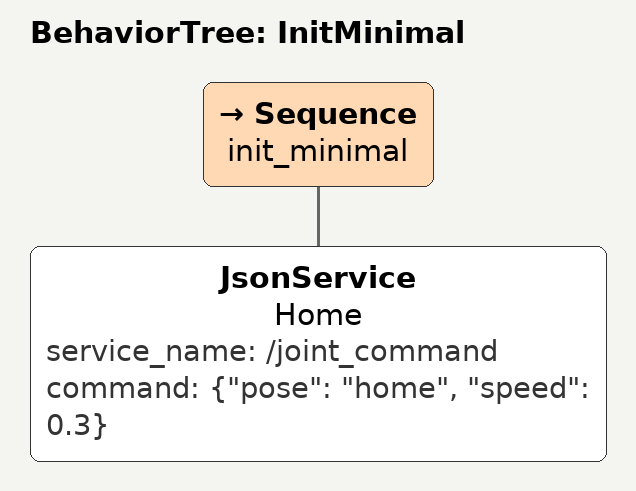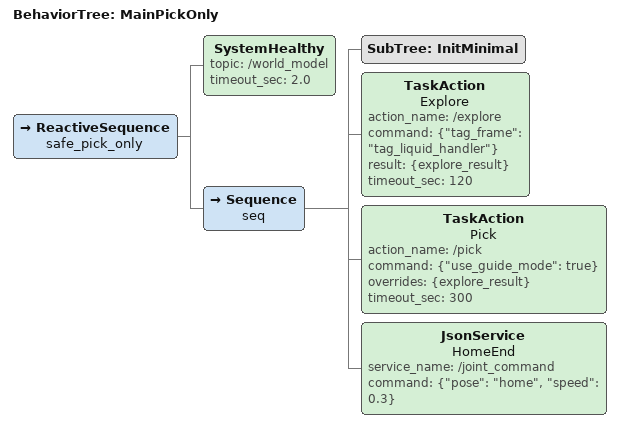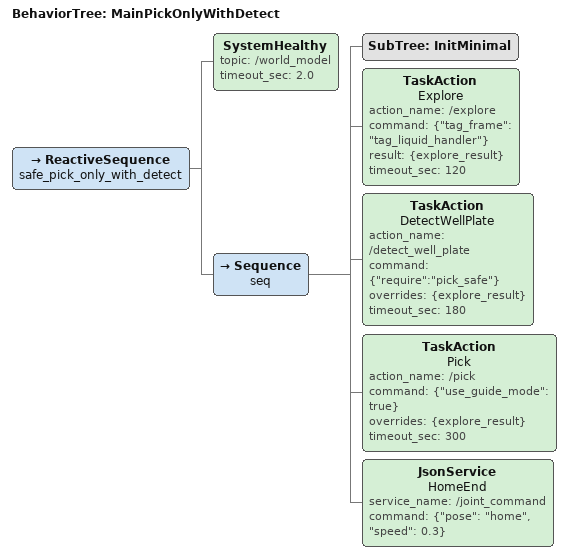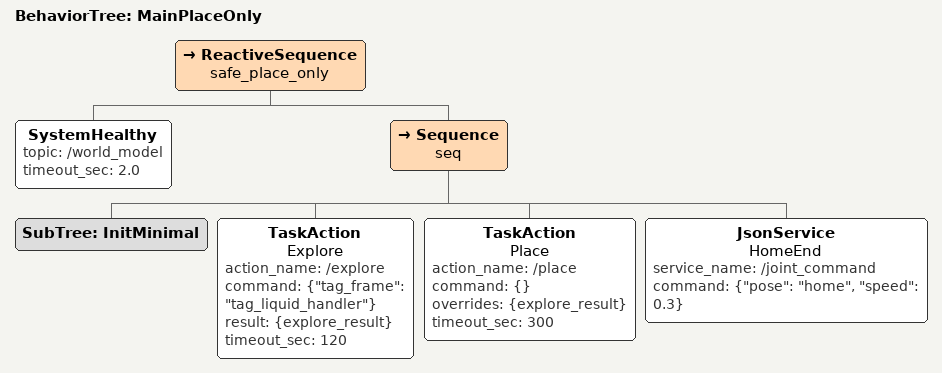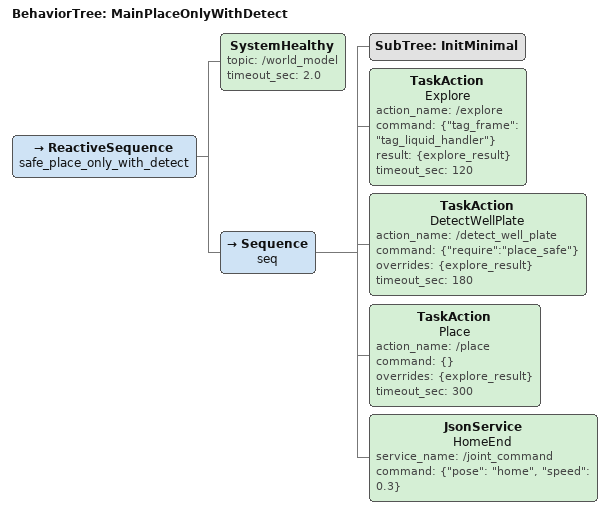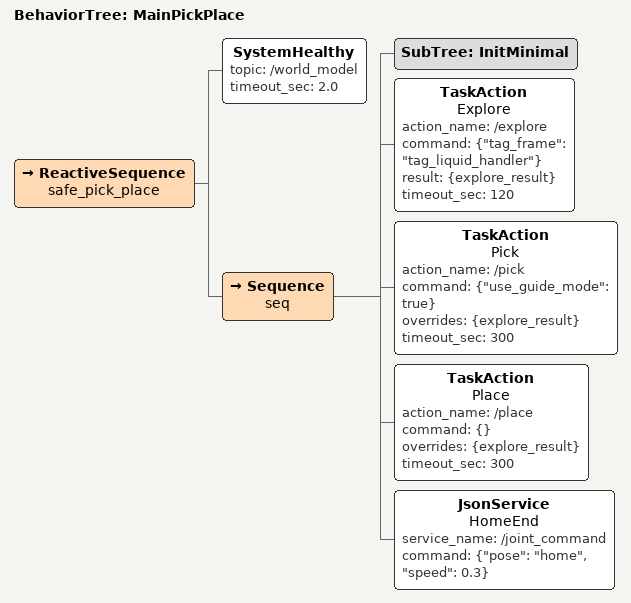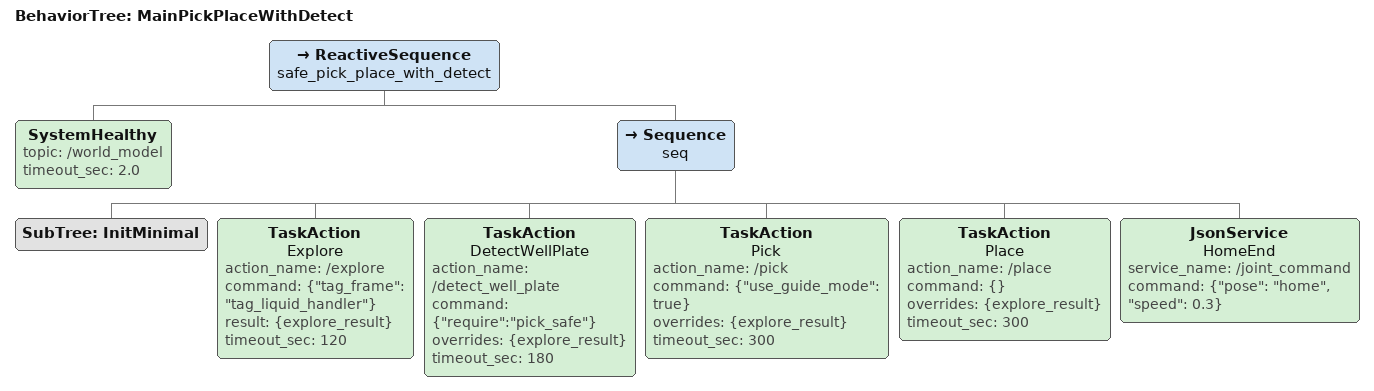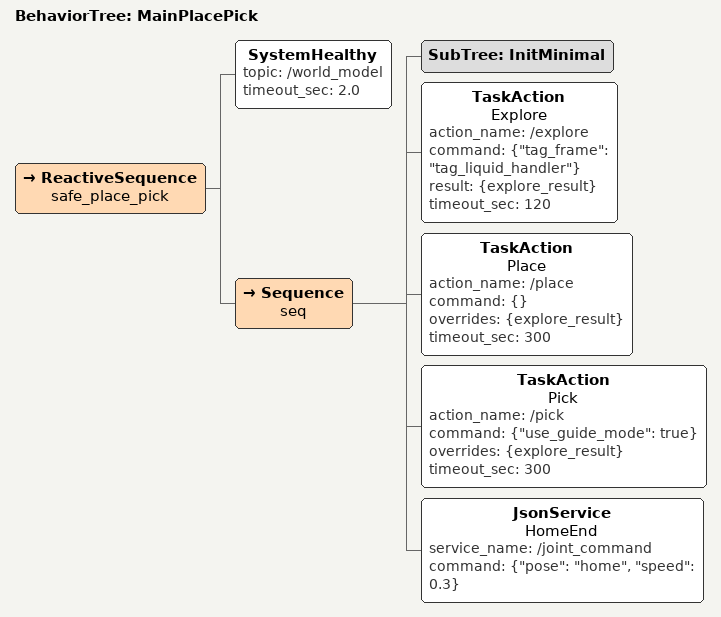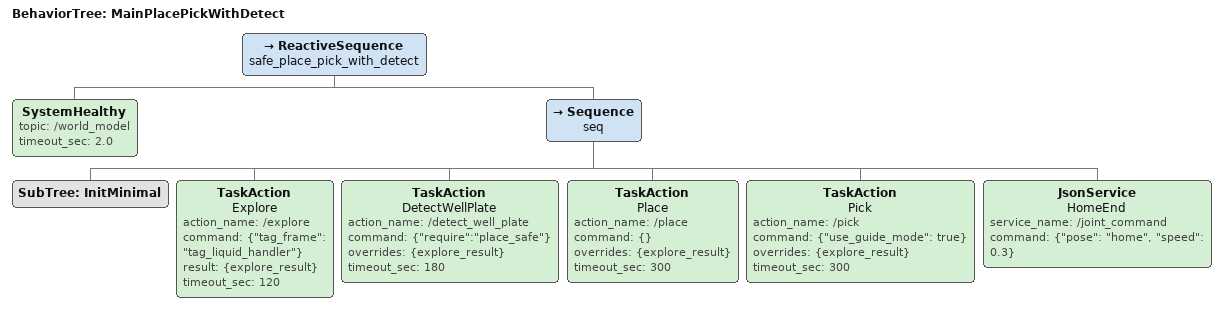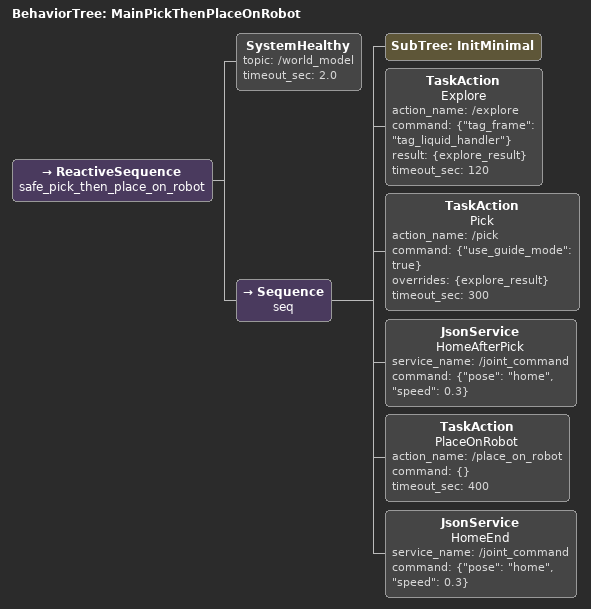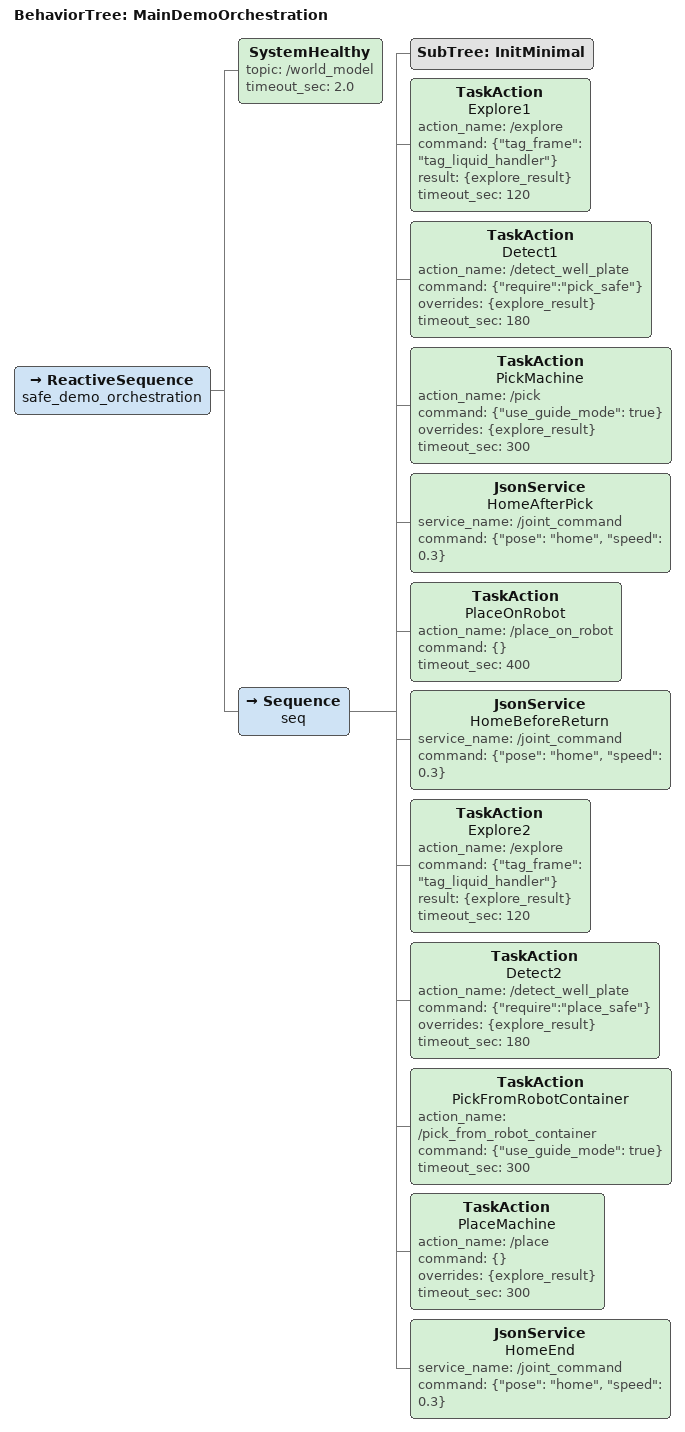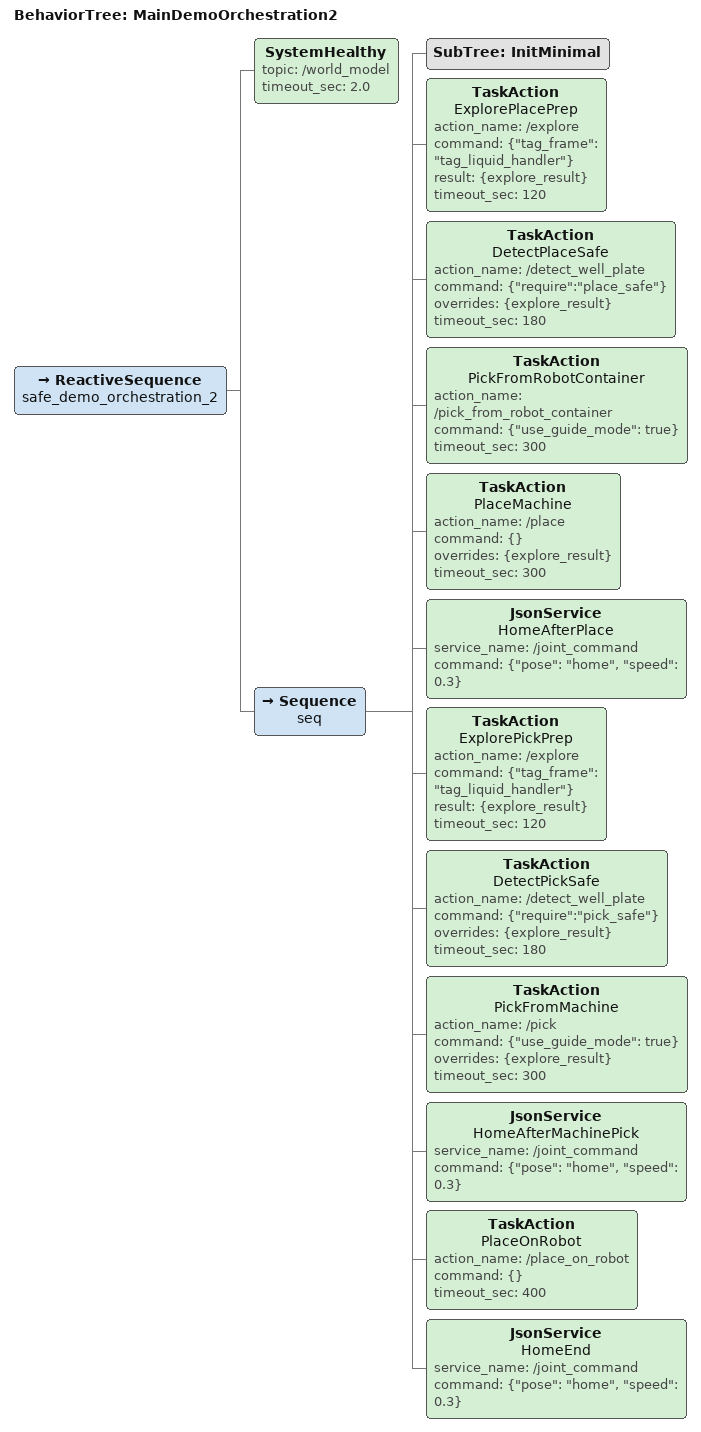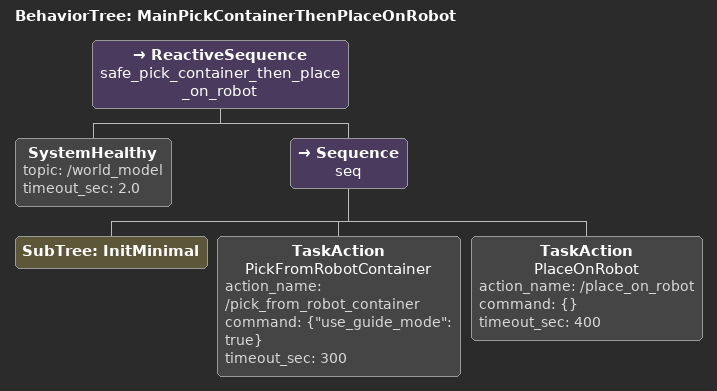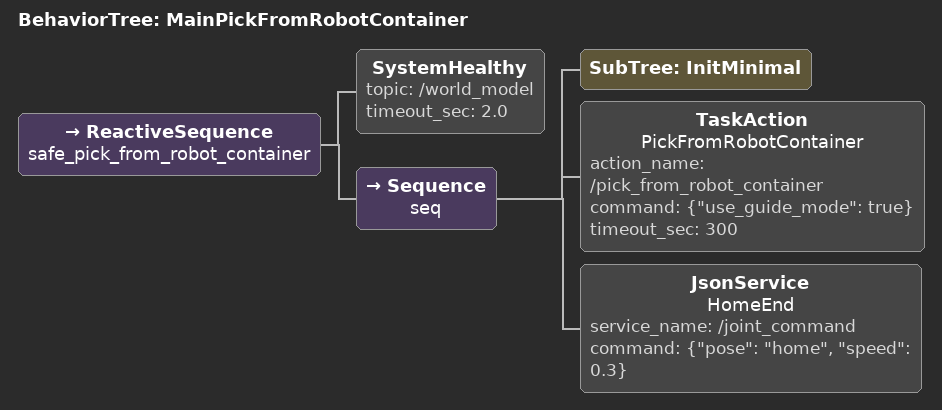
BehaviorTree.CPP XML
<root BTCPP_format="4" main_tree_to_execute="MainPickOnly">

  <!-- ========== Init: home only ========== -->
  <BehaviorTree ID="InitMinimal">
    <Sequence name="init_minimal">
      <JsonService name="Home"
        service_name="/joint_command"
        command='{"pose": "home", "speed": 0.3}'/>
    </Sequence>
  </BehaviorTree>

  <!-- ========== pick_only ========== -->
  <BehaviorTree ID="MainPickOnly">
    <ReactiveSequence name="safe_pick_only">
      <SystemHealthy topic="/world_model" timeout_sec="2.0"/>
      <Sequence name="seq">
        <SubTree ID="InitMinimal"/>
        <TaskAction name="Explore"
          action_name="/explore"
          command='{"tag_frame": "tag_liquid_handler"}'
          result="{explore_result}"
          timeout_sec="120"/>
        <TaskAction name="Pick"
          action_name="/pick"
          command='{"use_guide_mode": true}'
          overrides="{explore_result}"
          timeout_sec="300"/>
        <JsonService name="HomeEnd"
          service_name="/joint_command"
          command='{"pose": "home", "speed": 0.3}'/>
      </Sequence>
    </ReactiveSequence>
  </BehaviorTree>

  <!-- ========== pick_only with well-plate vision (GPU server) ========== -->
  <BehaviorTree ID="MainPickOnlyWithDetect">
    <ReactiveSequence name="safe_pick_only_with_detect">
      <SystemHealthy topic="/world_model" timeout_sec="2.0"/>
      <Sequence name="seq">
        <SubTree ID="InitMinimal"/>
        <TaskAction name="Explore"
          action_name="/explore"
          command='{"tag_frame": "tag_liquid_handler"}'
          result="{explore_result}"
          timeout_sec="120"/>
        <TaskAction name="DetectWellPlate"
          action_name="/detect_well_plate"
          command='{"require":"pick_safe"}'
          overrides="{explore_result}"
          timeout_sec="180"/>
        <TaskAction name="Pick"
          action_name="/pick"
          command='{"use_guide_mode": true}'
          overrides="{explore_result}"
          timeout_sec="300"/>
        <JsonService name="HomeEnd"
          service_name="/joint_command"
          command='{"pose": "home", "speed": 0.3}'/>
      </Sequence>
    </ReactiveSequence>
  </BehaviorTree>

  <!-- ========== place_only ========== -->
  <BehaviorTree ID="MainPlaceOnly">
    <ReactiveSequence name="safe_place_only">
      <SystemHealthy topic="/world_model" timeout_sec="2.0"/>
      <Sequence name="seq">
        <SubTree ID="InitMinimal"/>
        <TaskAction name="Explore"
          action_name="/explore"
          command='{"tag_frame": "tag_liquid_handler"}'
          result="{explore_result}"
          timeout_sec="120"/>
        <TaskAction name="Place"
          action_name="/place"
          command='{}'
          overrides="{explore_result}"
          timeout_sec="300"/>
        <JsonService name="HomeEnd"
          service_name="/joint_command"
          command='{"pose": "home", "speed": 0.3}'/>
      </Sequence>
    </ReactiveSequence>
  </BehaviorTree>

  <!-- ========== place_only with well-plate vision ========== -->
  <BehaviorTree ID="MainPlaceOnlyWithDetect">
    <ReactiveSequence name="safe_place_only_with_detect">
      <SystemHealthy topic="/world_model" timeout_sec="2.0"/>
      <Sequence name="seq">
        <SubTree ID="InitMinimal"/>
        <TaskAction name="Explore"
          action_name="/explore"
          command='{"tag_frame": "tag_liquid_handler"}'
          result="{explore_result}"
          timeout_sec="120"/>
        <TaskAction name="DetectWellPlate"
          action_name="/detect_well_plate"
          command='{"require":"place_safe"}'
          overrides="{explore_result}"
          timeout_sec="180"/>
        <TaskAction name="Place"
          action_name="/place"
          command='{}'
          overrides="{explore_result}"
          timeout_sec="300"/>
        <JsonService name="HomeEnd"
          service_name="/joint_command"
          command='{"pose": "home", "speed": 0.3}'/>
      </Sequence>
    </ReactiveSequence>
  </BehaviorTree>

  <!-- ========== pick_place (one explore, pick then place, then home) ========== -->
  <BehaviorTree ID="MainPickPlace">
    <ReactiveSequence name="safe_pick_place">
      <SystemHealthy topic="/world_model" timeout_sec="2.0"/>
      <Sequence name="seq">
        <SubTree ID="InitMinimal"/>
        <TaskAction name="Explore"
          action_name="/explore"
          command='{"tag_frame": "tag_liquid_handler"}'
          result="{explore_result}"
          timeout_sec="120"/>
        <TaskAction name="Pick"
          action_name="/pick"
          command='{"use_guide_mode": true}'
          overrides="{explore_result}"
          timeout_sec="300"/>
        <TaskAction name="Place"
          action_name="/place"
          command='{}'
          overrides="{explore_result}"
          timeout_sec="300"/>
        <JsonService name="HomeEnd"
          service_name="/joint_command"
          command='{"pose": "home", "speed": 0.3}'/>
      </Sequence>
    </ReactiveSequence>
  </BehaviorTree>

  <!-- ========== pick_place with single vision check (pick_safe before pick) ========== -->
  <BehaviorTree ID="MainPickPlaceWithDetect">
    <ReactiveSequence name="safe_pick_place_with_detect">
      <SystemHealthy topic="/world_model" timeout_sec="2.0"/>
      <Sequence name="seq">
        <SubTree ID="InitMinimal"/>
        <TaskAction name="Explore"
          action_name="/explore"
          command='{"tag_frame": "tag_liquid_handler"}'
          result="{explore_result}"
          timeout_sec="120"/>
        <TaskAction name="DetectWellPlate"
          action_name="/detect_well_plate"
          command='{"require":"pick_safe"}'
          overrides="{explore_result}"
          timeout_sec="180"/>
        <TaskAction name="Pick"
          action_name="/pick"
          command='{"use_guide_mode": true}'
          overrides="{explore_result}"
          timeout_sec="300"/>
        <TaskAction name="Place"
          action_name="/place"
          command='{}'
          overrides="{explore_result}"
          timeout_sec="300"/>
        <JsonService name="HomeEnd"
          service_name="/joint_command"
          command='{"pose": "home", "speed": 0.3}'/>
      </Sequence>
    </ReactiveSequence>
  </BehaviorTree>

  <!-- ========== place_pick (one explore, place then pick, then home) ========== -->
  <BehaviorTree ID="MainPlacePick">
    <ReactiveSequence name="safe_place_pick">
      <SystemHealthy topic="/world_model" timeout_sec="2.0"/>
      <Sequence name="seq">
        <SubTree ID="InitMinimal"/>
        <TaskAction name="Explore"
          action_name="/explore"
          command='{"tag_frame": "tag_liquid_handler"}'
          result="{explore_result}"
          timeout_sec="120"/>
        <TaskAction name="Place"
          action_name="/place"
          command='{}'
          overrides="{explore_result}"
          timeout_sec="300"/>
        <TaskAction name="Pick"
          action_name="/pick"
          command='{"use_guide_mode": true}'
          overrides="{explore_result}"
          timeout_sec="300"/>
        <JsonService name="HomeEnd"
          service_name="/joint_command"
          command='{"pose": "home", "speed": 0.3}'/>
      </Sequence>
    </ReactiveSequence>
  </BehaviorTree>

  <!-- ========== place_pick with vision (place_safe before place) ========== -->
  <BehaviorTree ID="MainPlacePickWithDetect">
    <ReactiveSequence name="safe_place_pick_with_detect">
      <SystemHealthy topic="/world_model" timeout_sec="2.0"/>
      <Sequence name="seq">
        <SubTree ID="InitMinimal"/>
        <TaskAction name="Explore"
          action_name="/explore"
          command='{"tag_frame": "tag_liquid_handler"}'
          result="{explore_result}"
          timeout_sec="120"/>
        <TaskAction name="DetectWellPlate"
          action_name="/detect_well_plate"
          command='{"require":"place_safe"}'
          overrides="{explore_result}"
          timeout_sec="180"/>
        <TaskAction name="Place"
          action_name="/place"
          command='{}'
          overrides="{explore_result}"
          timeout_sec="300"/>
        <TaskAction name="Pick"
          action_name="/pick"
          command='{"use_guide_mode": true}'
          overrides="{explore_result}"
          timeout_sec="300"/>
        <JsonService name="HomeEnd"
          service_name="/joint_command"
          command='{"pose": "home", "speed": 0.3}'/>
      </Sequence>
    </ReactiveSequence>
  </BehaviorTree>

  <!-- ========== pick then place well plate on robot-side container ========== -->
  <BehaviorTree ID="MainPickThenPlaceOnRobot">
    <ReactiveSequence name="safe_pick_then_place_on_robot">
      <SystemHealthy topic="/world_model" timeout_sec="2.0"/>
      <Sequence name="seq">
        <SubTree ID="InitMinimal"/>
        <TaskAction name="Explore"
          action_name="/explore"
          command='{"tag_frame": "tag_liquid_handler"}'
          result="{explore_result}"
          timeout_sec="120"/>
        <TaskAction name="Pick"
          action_name="/pick"
          command='{"use_guide_mode": true}'
          overrides="{explore_result}"
          timeout_sec="300"/>
        <JsonService name="HomeAfterPick"
          service_name="/joint_command"
          command='{"pose": "home", "speed": 0.3}'/>
        <TaskAction name="PlaceOnRobot"
          action_name="/place_on_robot"
          command='{}'
          timeout_sec="400"/>
        <JsonService name="HomeEnd"
          service_name="/joint_command"
          command='{"pose": "home", "speed": 0.3}'/>
      </Sequence>
    </ReactiveSequence>
  </BehaviorTree>

  <!-- ========== demo: machine → robot container → home → container → machine ========== -->
  <BehaviorTree ID="MainDemoOrchestration">
    <ReactiveSequence name="safe_demo_orchestration">
      <SystemHealthy topic="/world_model" timeout_sec="2.0"/>
      <Sequence name="seq">
        <SubTree ID="InitMinimal"/>
        <!-- Phase 1: pick from workpiece, place on robot container -->
        <TaskAction name="Explore1"
          action_name="/explore"
          command='{"tag_frame": "tag_liquid_handler"}'
          result="{explore_result}"
          timeout_sec="120"/>
        <TaskAction name="Detect1"
          action_name="/detect_well_plate"
          command='{"require":"pick_safe"}'
          overrides="{explore_result}"
          timeout_sec="180"/>
        <TaskAction name="PickMachine"
          action_name="/pick"
          command='{"use_guide_mode": true}'
          overrides="{explore_result}"
          timeout_sec="300"/>
        <JsonService name="HomeAfterPick"
          service_name="/joint_command"
          command='{"pose": "home", "speed": 0.3}'/>
        <TaskAction name="PlaceOnRobot"
          action_name="/place_on_robot"
          command='{}'
          timeout_sec="400"/>
        <JsonService name="HomeBeforeReturn"
          service_name="/joint_command"
          command='{"pose": "home", "speed": 0.3}'/>
        <!-- Phase 2: fresh tag + place_safe, then return plate to machine -->
        <TaskAction name="Explore2"
          action_name="/explore"
          command='{"tag_frame": "tag_liquid_handler"}'
          result="{explore_result}"
          timeout_sec="120"/>
        <TaskAction name="Detect2"
          action_name="/detect_well_plate"
          command='{"require":"place_safe"}'
          overrides="{explore_result}"
          timeout_sec="180"/>
        <TaskAction name="PickFromRobotContainer"
          action_name="/pick_from_robot_container"
          command='{"use_guide_mode": true}'
          timeout_sec="300"/>
        <TaskAction name="PlaceMachine"
          action_name="/place"
          command='{}'
          overrides="{explore_result}"
          timeout_sec="300"/>
        <JsonService name="HomeEnd"
          service_name="/joint_command"
          command='{"pose": "home", "speed": 0.3}'/>
      </Sequence>
    </ReactiveSequence>
  </BehaviorTree>

  <!-- ========== demo 2: container pick → machine place → machine pick → robot container ========== -->
  <BehaviorTree ID="MainDemoOrchestration2">
    <ReactiveSequence name="safe_demo_orchestration_2">
      <SystemHealthy topic="/world_model" timeout_sec="2.0"/>
      <Sequence name="seq">
        <SubTree ID="InitMinimal"/>
        <!-- Empty hand: vision + tag for upcoming place on machine (same order as MainDemo phase 2). -->
        <TaskAction name="ExplorePlacePrep"
          action_name="/explore"
          command='{"tag_frame": "tag_liquid_handler"}'
          result="{explore_result}"
          timeout_sec="120"/>
        <TaskAction name="DetectPlaceSafe"
          action_name="/detect_well_plate"
          command='{"require":"place_safe"}'
          overrides="{explore_result}"
          timeout_sec="180"/>
        <TaskAction name="PickFromRobotContainer"
          action_name="/pick_from_robot_container"
          command='{"use_guide_mode": true}'
          timeout_sec="300"/>
        <TaskAction name="PlaceMachine"
          action_name="/place"
          command='{}'
          overrides="{explore_result}"
          timeout_sec="300"/>
        <JsonService name="HomeAfterPlace"
          service_name="/joint_command"
          command='{"pose": "home", "speed": 0.3}'/>
        <!-- Empty hand: vision + tag for pick from machine (same pattern as MainDemo phase 1). -->
        <TaskAction name="ExplorePickPrep"
          action_name="/explore"
          command='{"tag_frame": "tag_liquid_handler"}'
          result="{explore_result}"
          timeout_sec="120"/>
        <TaskAction name="DetectPickSafe"
          action_name="/detect_well_plate"
          command='{"require":"pick_safe"}'
          overrides="{explore_result}"
          timeout_sec="180"/>
        <TaskAction name="PickFromMachine"
          action_name="/pick"
          command='{"use_guide_mode": true}'
          overrides="{explore_result}"
          timeout_sec="300"/>
        <JsonService name="HomeAfterMachinePick"
          service_name="/joint_command"
          command='{"pose": "home", "speed": 0.3}'/>
        <TaskAction name="PlaceOnRobot"
          action_name="/place_on_robot"
          command='{}'
          timeout_sec="400"/>
        <JsonService name="HomeEnd"
          service_name="/joint_command"
          command='{"pose": "home", "speed": 0.3}'/>
      </Sequence>
    </ReactiveSequence>
  </BehaviorTree>

  <!-- ========== pick from robot container then place back into same container ========== -->
  <BehaviorTree ID="MainPickContainerThenPlaceOnRobot">
    <ReactiveSequence name="safe_pick_container_then_place_on_robot">
      <SystemHealthy topic="/world_model" timeout_sec="2.0"/>
      <Sequence name="seq">
        <SubTree ID="InitMinimal"/>
        <TaskAction name="PickFromRobotContainer"
          action_name="/pick_from_robot_container"
          command='{"use_guide_mode": true}'
          timeout_sec="300"/>
        <TaskAction name="PlaceOnRobot"
          action_name="/place_on_robot"
          command='{}'
          timeout_sec="400"/>
      </Sequence>
    </ReactiveSequence>
  </BehaviorTree>

  <!-- ========== pick well plate from robot-side container only ========== -->
  <BehaviorTree ID="MainPickFromRobotContainer">
    <ReactiveSequence name="safe_pick_from_robot_container">
      <SystemHealthy topic="/world_model" timeout_sec="2.0"/>
      <Sequence name="seq">
        <SubTree ID="InitMinimal"/>
        <TaskAction name="PickFromRobotContainer"
          action_name="/pick_from_robot_container"
          command='{"use_guide_mode": true}'
          timeout_sec="300"/>
        <JsonService name="HomeEnd"
          service_name="/joint_command"
          command='{"pose": "home", "speed": 0.3}'/>
      </Sequence>
    </ReactiveSequence>
  </BehaviorTree>

</root>
